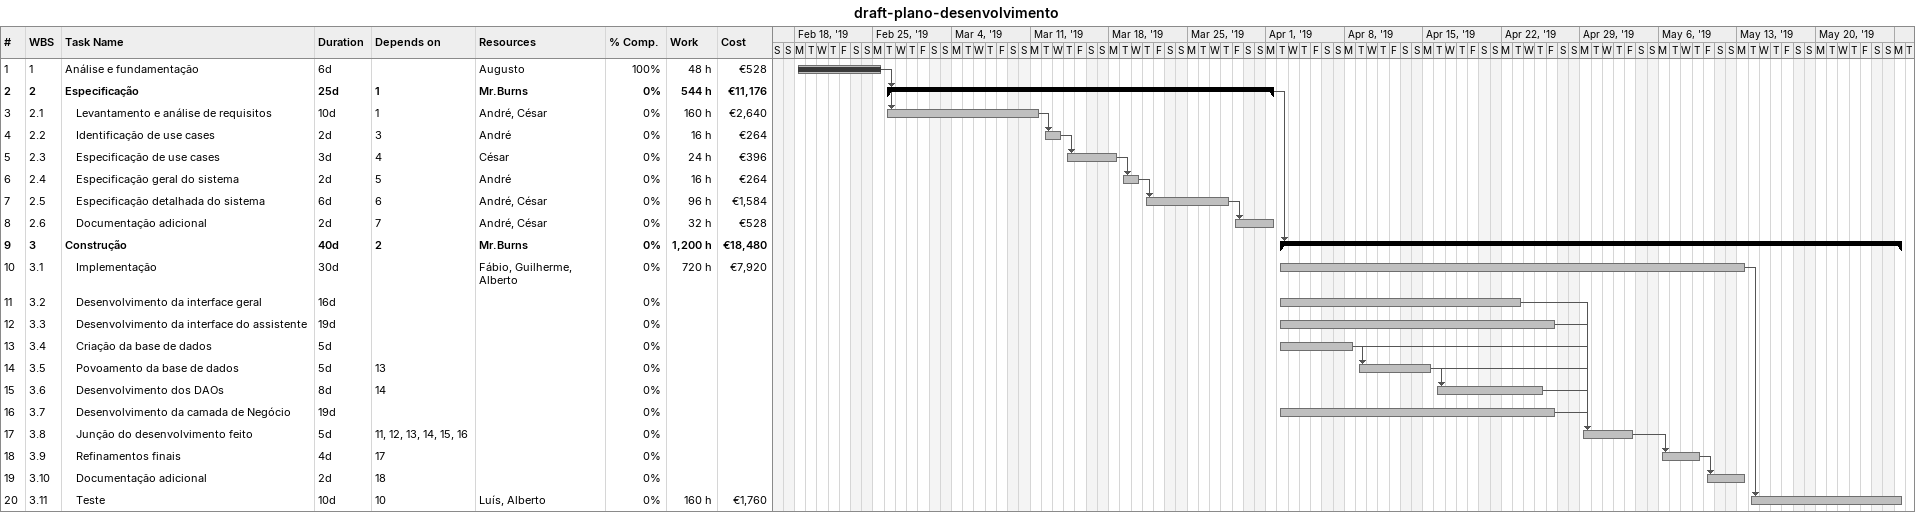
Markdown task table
draft-plano-desenvolvimento

| ID | WBS | Task | Duration | Start | Finish | Predecessors | Resources | % complete | Work (h) | Cost (€) |
|---|---|---|---|---|---|---|---|---|---|---|
| 1 | 1 | Análise e fundamentação | 6d | 2019-02-18 | 2019-02-25 |  | Augusto | 100 | 48 | 528 |
| 2 | 2 | **Especificação** | 25d | 2019-02-26 | 2019-04-01 | 1 | Mr.Burns | 0 | 544 | 11176 |
| 3 | 2.1 | Levantamento e análise de requisitos | 10d | 2019-02-26 | 2019-03-11 | 1 | André, César | 0 | 160 | 2640 |
| 4 | 2.2 | Identificação de use cases | 2d | 2019-03-12 | 2019-03-13 | 3 | André | 0 | 16 | 264 |
| 5 | 2.3 | Especificação de use cases | 3d | 2019-03-14 | 2019-03-18 | 4 | César | 0 | 24 | 396 |
| 6 | 2.4 | Especificação geral do sistema | 2d | 2019-03-19 | 2019-03-20 | 5 | André | 0 | 16 | 264 |
| 7 | 2.5 | Especificação detalhada do sistema | 6d | 2019-03-21 | 2019-03-28 | 6 | André, César | 0 | 96 | 1584 |
| 8 | 2.6 | Documentação adicional | 2d | 2019-03-29 | 2019-04-01 | 7 | André, César | 0 | 32 | 528 |
| 9 | 3 | **Construção** | 40d | 2019-04-02 | 2019-05-27 | 2 | Mr.Burns | 0 | 1200 | 18480 |
| 10 | 3.1 | Implementação | 30d | 2019-04-02 | 2019-05-13 |  | Fábio, Guilherme, Alberto | 0 | 720 | 7920 |
| 11 | 3.2 | Desenvolvimento da interface geral | 16d | 2019-04-02 | 2019-04-23 |  |  | 0 |  |  |
| 12 | 3.3 | Desenvolvimento da interface do assistente | 19d | 2019-04-02 | 2019-04-26 |  |  | 0 |  |  |
| 13 | 3.4 | Criação da base de dados | 5d | 2019-04-02 | 2019-04-08 |  |  | 0 |  |  |
| 14 | 3.5 | Povoamento da base de dados | 5d | 2019-04-09 | 2019-04-15 | 13 |  | 0 |  |  |
| 15 | 3.6 | Desenvolvimento dos DAOs | 8d | 2019-04-16 | 2019-04-25 | 14 |  | 0 |  |  |
| 16 | 3.7 | Desenvolvimento da camada de Negócio | 19d | 2019-04-02 | 2019-04-26 |  |  | 0 |  |  |
| 17 | 3.8 | Junção do desenvolvimento feito | 5d | 2019-04-29 | 2019-05-03 | 11, 12, 13, 14, 15, 16 |  | 0 |  |  |
| 18 | 3.9 | Refinamentos finais | 4d | 2019-05-06 | 2019-05-09 | 17 |  | 0 |  |  |
| 19 | 3.10 | Documentação adicional | 2d | 2019-05-10 | 2019-05-13 | 18 |  | 0 |  |  |
| 20 | 3.11 | Teste | 10d | 2019-05-14 | 2019-05-27 | 10 | Luís, Alberto | 0 | 160 | 1760 |
